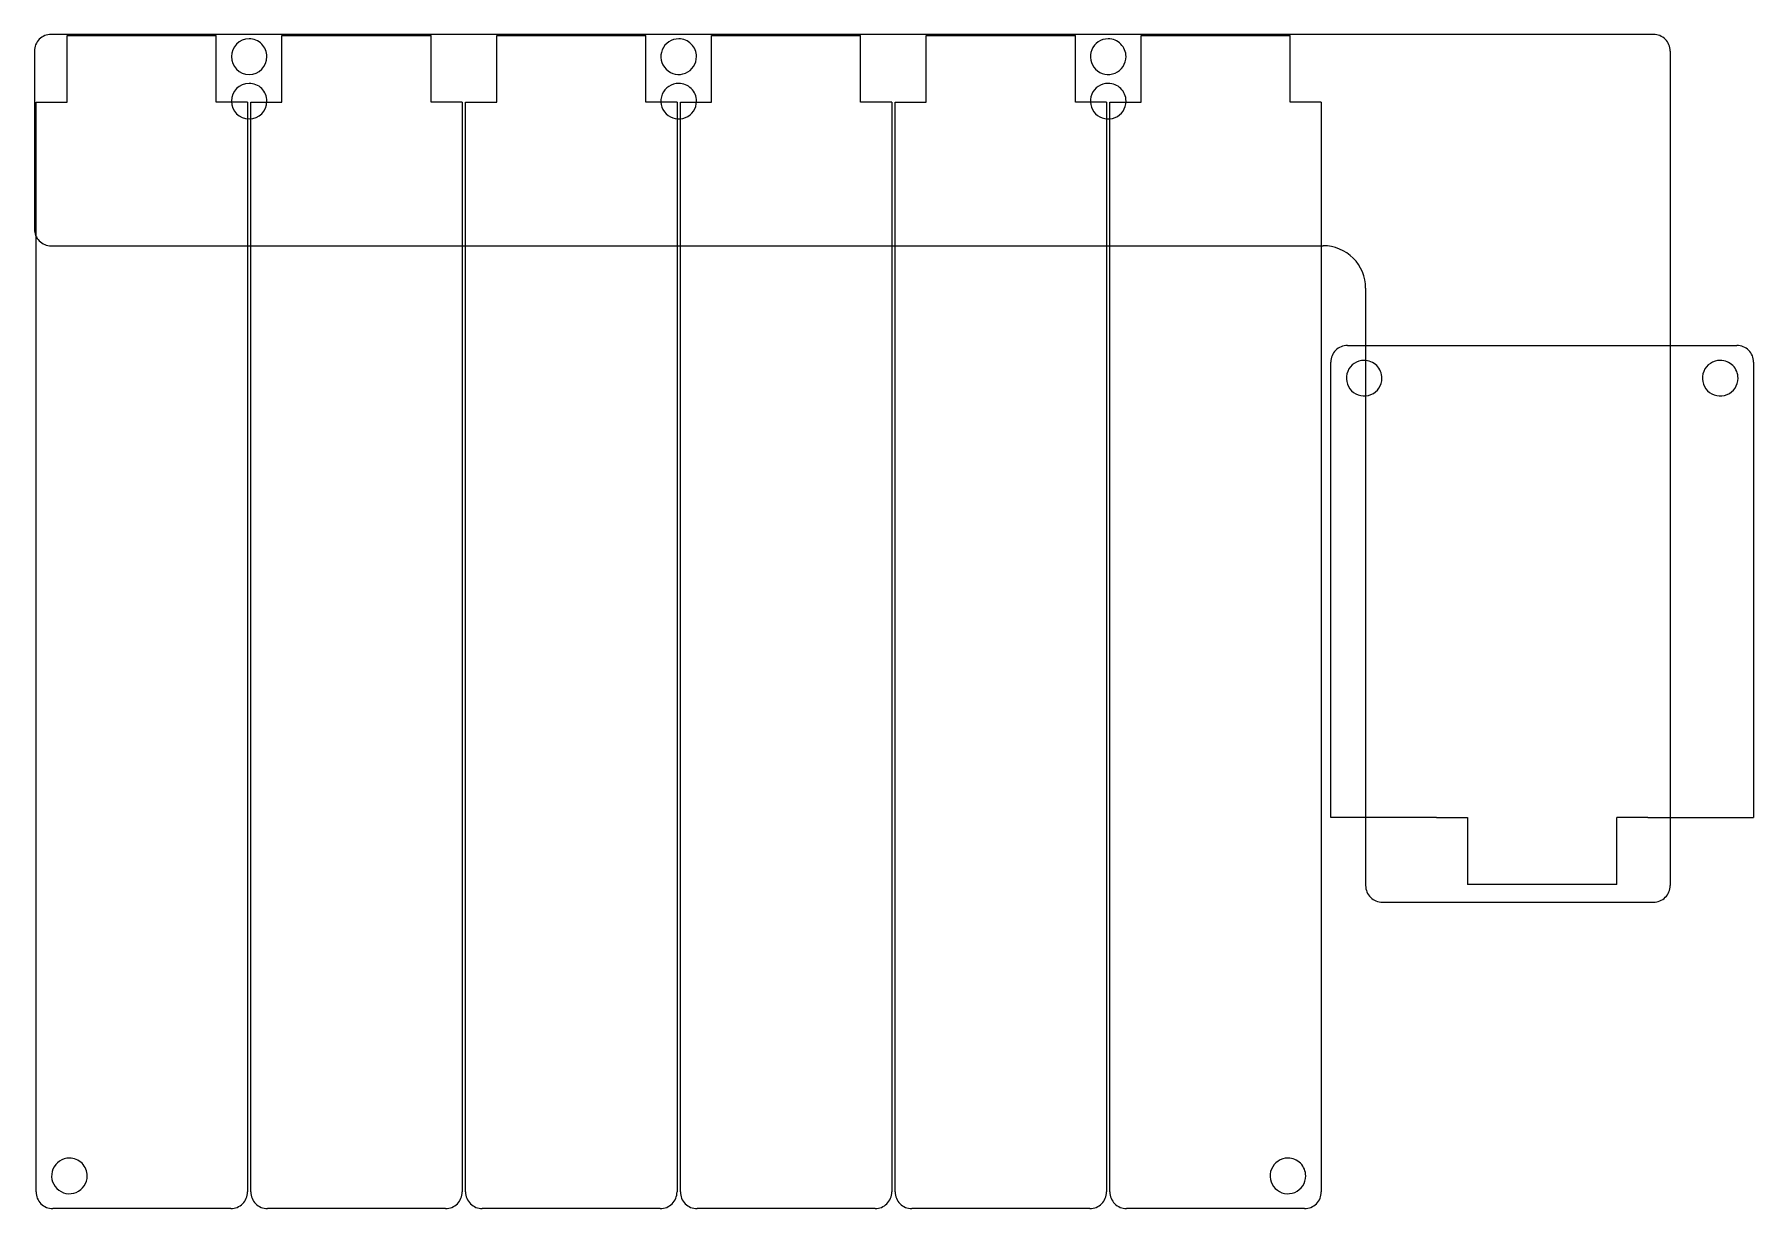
# Model space of a CAD drawing. Header units: millimetres. Extents: x 0 to 6.09, y 0 to 4.16.
import ezdxf

# ---------------------------------------------------------------- set-up
doc = ezdxf.new("R2010")
doc.units = ezdxf.units.MM
doc.layers.get('0').update_dxf_attribs({"linetype": 'CONTINUOUS'})

msp = doc.modelspace()

# ---------------------------------------------------------------- linework, layer by layer
at = {"color": 7}
for points in [[(5.730682, 4.157322), (0.061028, 4.157322)], [(0.118118, 3.917149), (0.118118, 4.153385)], [(0.118118, 4.153385), (0.645711, 4.153385)], [(0.645711, 3.917149), (0.645711, 4.153385)], [(0.878009, 3.917149), (0.878009, 4.153385)], [(0.878009, 4.153385), (1.405602, 4.153385)], [(1.405602, 3.917149), (1.405602, 4.153385)], [(1.637901, 3.917149), (1.637901, 4.153385)], [(1.637901, 4.153385), (2.165493, 4.153385)], [(2.165493, 3.917149), (2.165493, 4.153385)], [(2.397792, 3.917149), (2.397792, 4.153385)], [(2.397792, 4.153385), (2.925385, 4.153385)], [(2.925385, 3.917149), (2.925385, 4.153385)], [(3.157683, 3.917149), (3.157683, 4.153385)], [(3.157683, 4.153385), (3.685276, 4.153385)], [(3.685276, 3.917149), (3.685276, 4.153385)], [(3.917574, 3.917149), (3.917574, 4.153385)], [(3.917574, 4.153385), (4.445167, 4.153385)], [(4.445167, 3.917149), (4.445167, 4.153385)], [(0.001969, 4.098263), (0.001969, 3.468302)], [(5.789741, 4.098263), (5.789741, 1.145318)], [(0.007875, 0.061025), (0.007875, 3.917149)], [(0.007875, 3.917149), (0.118118, 3.917149)], [(0.755954, 3.917149), (0.645711, 3.917149)], [(0.755954, 3.917149), (0.755954, 0.061025)], [(0.767766, 3.917149), (0.878009, 3.917149)], [(0.767766, 0.061025), (0.767766, 3.917149)], [(1.515846, 3.917149), (1.405602, 3.917149)], [(1.515846, 3.917149), (1.515846, 0.061025)], [(1.527657, 3.917149), (1.637901, 3.917149)], [(1.527657, 0.061025), (1.527657, 3.917149)], [(2.275737, 3.917149), (2.165493, 3.917149)], [(2.275737, 3.917149), (2.275737, 0.061025)], [(2.287548, 3.917149), (2.397792, 3.917149)], [(2.287548, 0.061025), (2.287548, 3.917149)], [(3.035628, 3.917149), (2.925385, 3.917149)], [(3.035628, 3.917149), (3.035628, 0.061025)], [(3.04744, 3.917149), (3.157683, 3.917149)], [(3.04744, 0.061025), (3.04744, 3.917149)], [(3.795519, 3.917149), (3.685276, 3.917149)], [(3.795519, 3.917149), (3.795519, 0.061025)], [(3.807331, 3.917149), (3.917574, 3.917149)], [(3.807331, 0.061025), (3.807331, 3.917149)], [(4.55541, 3.917149), (4.445167, 3.917149)], [(4.55541, 3.917149), (4.55541, 0.061025)], [(0.061028, 3.409243), (4.562261, 3.409243)], [(4.712271, 3.259233), (4.712271, 1.145318)], [(4.647936, 3.056437), (6.025977, 3.056437)], [(4.588877, 1.385491), (4.588877, 2.997378)], [(6.085036, 2.997378), (6.085036, 1.385491)], [(4.962917, 1.385491), (4.588877, 1.385491)], [(4.962917, 1.385491), (5.07316, 1.385491)], [(5.07316, 1.385491), (5.07316, 1.149256)], [(5.710996, 1.385491), (5.600753, 1.385491)], [(5.600753, 1.149256), (5.600753, 1.385491)], [(5.710996, 1.385491), (6.085036, 1.385491)], [(5.600753, 1.149256), (5.07316, 1.149256)], [(4.77133, 1.086259), (5.730682, 1.086259)], [(0.696895, 0.001966), (0.066934, 0.001966)], [(1.456787, 0.001966), (0.826825, 0.001966)], [(2.216678, 0.001966), (1.586716, 0.001966)], [(2.976569, 0.001966), (2.346607, 0.001966)], [(3.73646, 0.001966), (3.106499, 0.001966)], [(4.496351, 0.001966), (3.86639, 0.001966)]]:
    msp.add_lwpolyline(points, dxfattribs=at)
for points in [[(0.76186, 4.141573)], [(2.281642, 4.141573)], [(3.801425, 4.141573)], [(0.76186, 3.984083)], [(2.281642, 3.984083)], [(3.801425, 3.984083)], [(4.706994, 3.003705)], [(5.966918, 3.003705)], [(0.125993, 0.18069)], [(4.437292, 0.18069)]]:
    msp.add_lwpolyline(points, close=True, dxfattribs=at)
for points in [[(0.019267, 4.140024), (0.008191, 4.128949), (0.001969, 4.113927), (0.001969, 4.098263)], [(0.061028, 4.157322), (0.045365, 4.157322), (0.030343, 4.1511), (0.019267, 4.140024)], [(0.76186, 4.141573), (0.727068, 4.141573), (0.698864, 4.113369), (0.698864, 4.078577)], [(0.806405, 4.123122), (0.794591, 4.134936), (0.778568, 4.141573), (0.76186, 4.141573)], [(2.281642, 4.141573), (2.256163, 4.141573), (2.233192, 4.126225), (2.223442, 4.102685)], [(2.326187, 4.123122), (2.314373, 4.134936), (2.29835, 4.141573), (2.281642, 4.141573)], [(3.801425, 4.141573), (3.775945, 4.141573), (3.752975, 4.126225), (3.743224, 4.102685)], [(3.84597, 4.123122), (3.834156, 4.134936), (3.818133, 4.141573), (3.801425, 4.141573)], [(5.772443, 4.140024), (5.761368, 4.1511), (5.746346, 4.157322), (5.730682, 4.157322)], [(5.789741, 4.098263), (5.789741, 4.113927), (5.783519, 4.128949), (5.772443, 4.140024)], [(0.698864, 4.078577), (0.698864, 4.043785), (0.727068, 4.015581), (0.76186, 4.015581)], [(0.76186, 4.015581), (0.796652, 4.015581), (0.824856, 4.043785), (0.824856, 4.078577)], [(0.824856, 4.078577), (0.824856, 4.095285), (0.818219, 4.111308), (0.806405, 4.123122)], [(2.223442, 4.102685), (2.213691, 4.079145), (2.219081, 4.052049), (2.237097, 4.034032)], [(2.30575, 4.020376), (2.32929, 4.030127), (2.344639, 4.053098), (2.344639, 4.078577)], [(2.344639, 4.078577), (2.344639, 4.095285), (2.338002, 4.111308), (2.326187, 4.123122)], [(3.743224, 4.102685), (3.733473, 4.079145), (3.738863, 4.052049), (3.75688, 4.034032)], [(3.825533, 4.020376), (3.849073, 4.030127), (3.864421, 4.053098), (3.864421, 4.078577)], [(3.864421, 4.078577), (3.864421, 4.095285), (3.857784, 4.111308), (3.84597, 4.123122)], [(2.237097, 4.034032), (2.255114, 4.016015), (2.28221, 4.010626), (2.30575, 4.020376)], [(3.75688, 4.034032), (3.774897, 4.016015), (3.801992, 4.010626), (3.825533, 4.020376)], [(0.76186, 3.984083), (0.727068, 3.984083), (0.698864, 3.955878), (0.698864, 3.921087)], [(0.806405, 3.965632), (0.794591, 3.977446), (0.778568, 3.984083), (0.76186, 3.984083)], [(0.824856, 3.921087), (0.824856, 3.937794), (0.818219, 3.953818), (0.806405, 3.965632)], [(2.281642, 3.984083), (2.256163, 3.984083), (2.233192, 3.968734), (2.223442, 3.945194)], [(2.326187, 3.965632), (2.314373, 3.977446), (2.29835, 3.984083), (2.281642, 3.984083)], [(2.344639, 3.921087), (2.344639, 3.937794), (2.338002, 3.953818), (2.326187, 3.965632)], [(3.801425, 3.984083), (3.775945, 3.984083), (3.752975, 3.968734), (3.743224, 3.945194)], [(3.84597, 3.965632), (3.834156, 3.977446), (3.818133, 3.984083), (3.801425, 3.984083)], [(3.864421, 3.921087), (3.864421, 3.937794), (3.857784, 3.953818), (3.84597, 3.965632)], [(0.698864, 3.921087), (0.698864, 3.886295), (0.727068, 3.858091), (0.76186, 3.858091)], [(0.76186, 3.858091), (0.796652, 3.858091), (0.824856, 3.886295), (0.824856, 3.921087)], [(2.223442, 3.945194), (2.213691, 3.921654), (2.219081, 3.894558), (2.237097, 3.876542)], [(2.30575, 3.862886), (2.32929, 3.872636), (2.344639, 3.895607), (2.344639, 3.921087)], [(3.743224, 3.945194), (3.733473, 3.921654), (3.738863, 3.894558), (3.75688, 3.876542)], [(3.825533, 3.862886), (3.849073, 3.872636), (3.864421, 3.895607), (3.864421, 3.921087)], [(2.237097, 3.876542), (2.255114, 3.858525), (2.28221, 3.853135), (2.30575, 3.862886)], [(3.75688, 3.876542), (3.774897, 3.858525), (3.801992, 3.853135), (3.825533, 3.862886)], [(0.001969, 3.468302), (0.001969, 3.452638), (0.008191, 3.437617), (0.019267, 3.426541)], [(0.019267, 3.426541), (0.030343, 3.415465), (0.045365, 3.409243), (0.061028, 3.409243)], [(4.668334, 3.365306), (4.640202, 3.393438), (4.602046, 3.409243), (4.562261, 3.409243)], [(4.712271, 3.259233), (4.712271, 3.299018), (4.696466, 3.337174), (4.668334, 3.365306)], [(4.647936, 3.056437), (4.632272, 3.056437), (4.617251, 3.050215), (4.606175, 3.039139)], [(6.067738, 3.039139), (6.056662, 3.050215), (6.04164, 3.056437), (6.025977, 3.056437)], [(4.606175, 3.039139), (4.595099, 3.028063), (4.588877, 3.013041), (4.588877, 2.997378)], [(4.706994, 3.003705), (4.681515, 3.003705), (4.658544, 2.988357), (4.648793, 2.964817)], [(4.751539, 2.985254), (4.739725, 2.997068), (4.723702, 3.003705), (4.706994, 3.003705)], [(4.769991, 2.940709), (4.769991, 2.957417), (4.763353, 2.97344), (4.751539, 2.985254)], [(5.966918, 3.003705), (5.941438, 3.003705), (5.918467, 2.988357), (5.908717, 2.964817)], [(6.011463, 2.985254), (5.999649, 2.997068), (5.983625, 3.003705), (5.966918, 3.003705)], [(6.029914, 2.940709), (6.029914, 2.957417), (6.023277, 2.97344), (6.011463, 2.985254)], [(6.085036, 2.997378), (6.085036, 3.013041), (6.078813, 3.028063), (6.067738, 3.039139)], [(4.648793, 2.964817), (4.639043, 2.941276), (4.644433, 2.914181), (4.662449, 2.896164)], [(4.731102, 2.882508), (4.754642, 2.892259), (4.769991, 2.915229), (4.769991, 2.940709)], [(5.908717, 2.964817), (5.898966, 2.941276), (5.904356, 2.914181), (5.922373, 2.896164)], [(5.991025, 2.882508), (6.014565, 2.892259), (6.029914, 2.915229), (6.029914, 2.940709)], [(4.662449, 2.896164), (4.680466, 2.878147), (4.707562, 2.872757), (4.731102, 2.882508)], [(5.922373, 2.896164), (5.940389, 2.878147), (5.967485, 2.872757), (5.991025, 2.882508)], [(4.712271, 1.145318), (4.712271, 1.129655), (4.718493, 1.114633), (4.729569, 1.103557)], [(4.729569, 1.103557), (4.740644, 1.092482), (4.755666, 1.086259), (4.77133, 1.086259)], [(5.730682, 1.086259), (5.746346, 1.086259), (5.761368, 1.092482), (5.772443, 1.103557)], [(5.772443, 1.103557), (5.783519, 1.114633), (5.789741, 1.129655), (5.789741, 1.145318)], [(0.067792, 0.141801), (0.058041, 0.118261), (0.063431, 0.091165), (0.081448, 0.073148)], [(0.125993, 0.18069), (0.100513, 0.18069), (0.077542, 0.165341), (0.067792, 0.141801)], [(0.170538, 0.162239), (0.158724, 0.174053), (0.1427, 0.18069), (0.125993, 0.18069)], [(0.188989, 0.117694), (0.188989, 0.134401), (0.182352, 0.150424), (0.170538, 0.162239)], [(4.379092, 0.141801), (4.369341, 0.118261), (4.374731, 0.091165), (4.392747, 0.073148)], [(4.437292, 0.18069), (4.411813, 0.18069), (4.388842, 0.165341), (4.379092, 0.141801)], [(4.481837, 0.162239), (4.470023, 0.174053), (4.454, 0.18069), (4.437292, 0.18069)], [(4.500289, 0.117694), (4.500289, 0.134401), (4.493652, 0.150424), (4.481837, 0.162239)], [(0.007871, 0.061025), (0.007871, 0.04536), (0.014094, 0.030338), (0.02517, 0.019262)], [(0.081448, 0.073148), (0.099465, 0.055132), (0.12656, 0.049742), (0.1501, 0.059493)], [(0.1501, 0.059493), (0.17364, 0.069243), (0.188989, 0.092214), (0.188989, 0.117694)], [(0.738656, 0.019264), (0.749732, 0.030339), (0.755954, 0.045361), (0.755954, 0.061025)], [(0.767762, 0.061025), (0.767762, 0.04536), (0.773985, 0.030338), (0.785062, 0.019262)], [(1.498548, 0.019264), (1.509623, 0.030339), (1.515846, 0.045361), (1.515846, 0.061025)], [(1.527653, 0.061025), (1.527653, 0.04536), (1.533876, 0.030338), (1.544953, 0.019262)], [(2.258439, 0.019264), (2.269514, 0.030339), (2.275737, 0.045361), (2.275737, 0.061025)], [(2.287545, 0.061025), (2.287545, 0.04536), (2.293767, 0.030338), (2.304844, 0.019262)], [(3.01833, 0.019264), (3.029406, 0.030339), (3.035628, 0.045361), (3.035628, 0.061025)], [(3.047436, 0.061025), (3.047436, 0.04536), (3.053659, 0.030338), (3.064735, 0.019262)], [(3.778221, 0.019264), (3.789297, 0.030339), (3.795519, 0.045361), (3.795519, 0.061025)], [(3.807327, 0.061025), (3.807327, 0.04536), (3.81355, 0.030338), (3.824626, 0.019262)], [(4.392747, 0.073148), (4.410764, 0.055132), (4.43786, 0.049742), (4.4614, 0.059493)], [(4.4614, 0.059493), (4.48494, 0.069243), (4.500289, 0.092214), (4.500289, 0.117694)], [(4.538112, 0.019264), (4.549188, 0.030339), (4.55541, 0.045361), (4.55541, 0.061025)], [(0.02517, 0.019262), (0.036247, 0.008186), (0.05127, 0.001965), (0.066934, 0.001966)], [(0.696895, 0.001966), (0.712559, 0.001966), (0.727581, 0.008188), (0.738656, 0.019264)], [(0.785062, 0.019262), (0.796138, 0.008186), (0.811161, 0.001965), (0.826825, 0.001966)], [(1.456787, 0.001966), (1.47245, 0.001966), (1.487472, 0.008188), (1.498548, 0.019264)], [(1.544953, 0.019262), (1.556029, 0.008186), (1.571052, 0.001965), (1.586716, 0.001966)], [(2.216678, 0.001966), (2.232341, 0.001966), (2.247363, 0.008188), (2.258439, 0.019264)], [(2.304844, 0.019262), (2.31592, 0.008186), (2.330943, 0.001965), (2.346607, 0.001966)], [(2.976569, 0.001966), (2.992232, 0.001966), (3.007254, 0.008188), (3.01833, 0.019264)], [(3.064735, 0.019262), (3.075812, 0.008186), (3.090834, 0.001965), (3.106499, 0.001966)], [(3.73646, 0.001966), (3.752124, 0.001966), (3.767145, 0.008188), (3.778221, 0.019264)], [(3.824626, 0.019262), (3.835703, 0.008186), (3.850726, 0.001965), (3.86639, 0.001966)], [(4.496351, 0.001966), (4.512015, 0.001966), (4.527037, 0.008188), (4.538112, 0.019264)]]:
    msp.add_open_spline(points, degree=3, dxfattribs=at)

doc.saveas('drawing.dxf')
